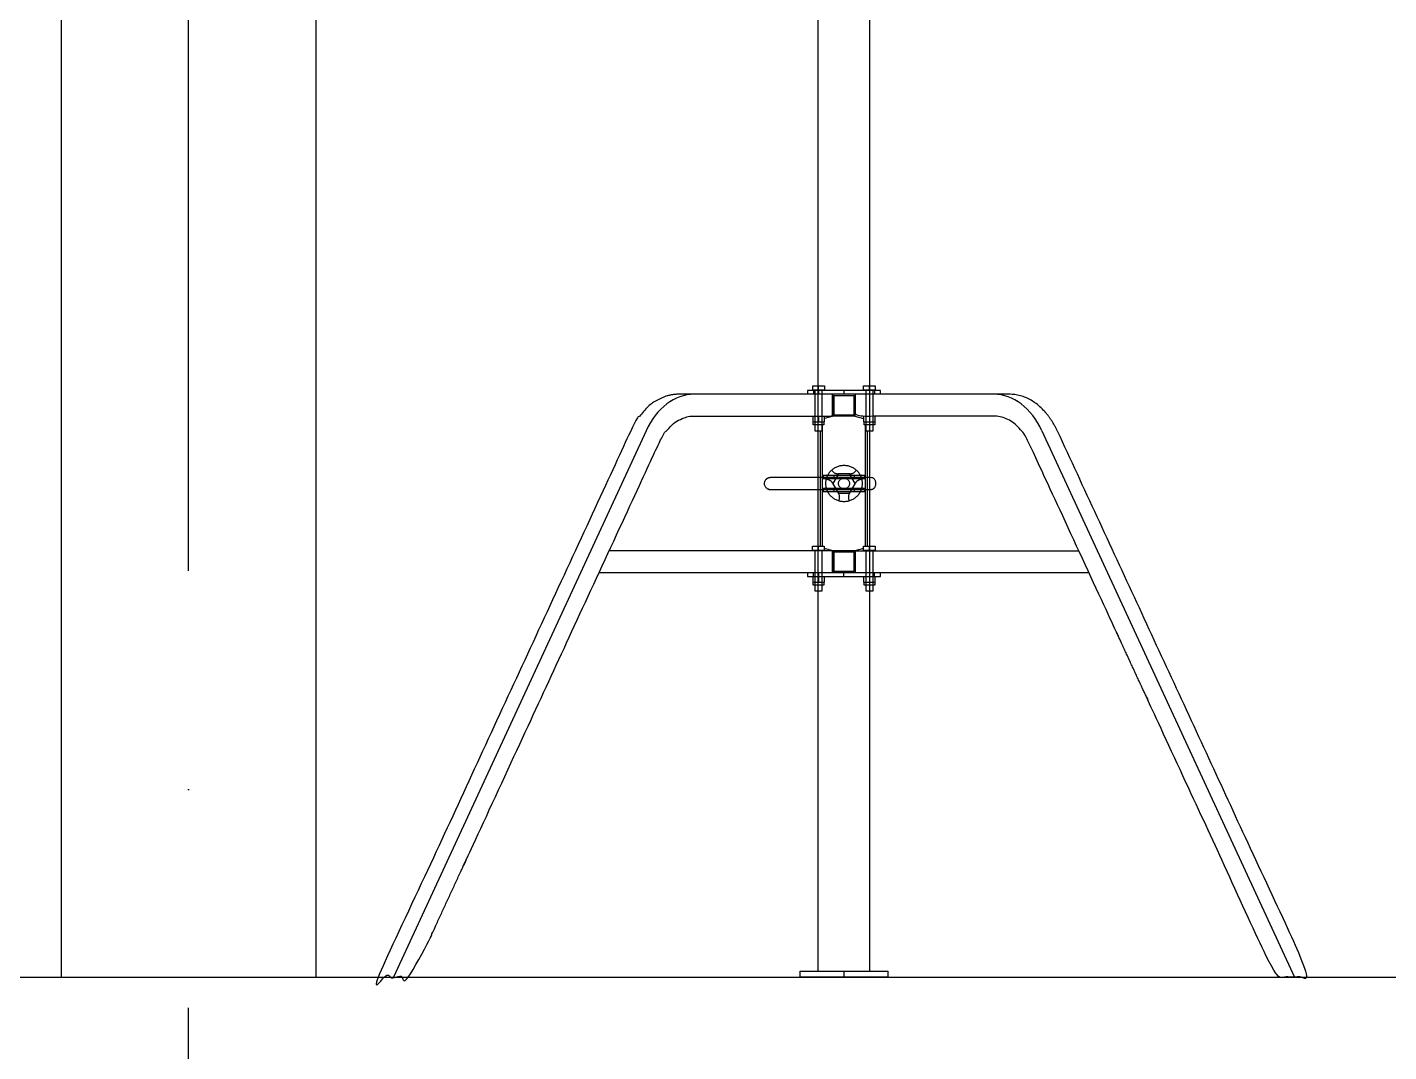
# Model space of a CAD drawing. Header units: millimetres. Extents: x 1924 to 471109, y -30014 to 109986.
# Drawn here: x 448524 to 450393, y 28531 to 29937 of the extents above; entities that cross this region are included whole.
import ezdxf

# ---------------------------------------------------------------- set-up
doc = ezdxf.new("R2010")
doc.units = ezdxf.units.MM
doc.header["$LTSCALE"] = 100
doc.linetypes.add('104', pattern=[4, 2, -2])
doc.linetypes.add('ACAD_ISO10W100', pattern=[18, 12, -3, 0, -3])
for name, color, linetype, plot in [('osy objektu', 130, 'ACAD_ISO10W100', False), ('PERI_HELPLINE', 140, 'Continuous', False), ('PERI_HIDDEN', 30, '104', False)]:
    doc.layers.add(name, color=color, linetype=linetype, plot=plot)
doc.layers.add('podlazi', color=40, linetype='Continuous', lineweight=30, plot=False)
doc.layers.add('rez sloupy', color=90, linetype='Continuous')

msp = doc.modelspace()

# ---------------------------------------------------------------- linework, layer by layer
at = {"color": 0, "linetype": 'ByBlock'}
for p, q in [((449609.915, 29438.712), (449609.915, 29444.512)), ((449679.915, 29438.712), (449679.915, 29444.512)), ((449602.6, 29438.712), (449602.6, 29438.112)), ((449602.915, 29438.112), (449602.915, 29433.112)), ((449609.915, 29438.112), (449609.915, 29433.112)), ((449617.23, 29438.712), (449617.23, 29438.112)), ((449644.915, 29438.112), (449644.915, 29433.112)), ((449672.6, 29438.712), (449672.6, 29438.112)), ((449679.915, 29438.112), (449679.915, 29433.112)), ((449686.915, 29438.112), (449686.915, 29433.112)), ((449687.23, 29438.712), (449687.23, 29438.112)), ((449609.915, 29403.112), (449609.915, 29395.072)), ((449629.915, 29403.112), (449617.915, 29399.896)), ((449659.915, 29403.112), (449671.915, 29399.896)), ((449679.915, 29403.112), (449679.915, 29395.072)), ((449373.239, 29383.022), (449026.305, 28633.112)), ((449916.59, 29383.022), (450263.524, 28633.112)), ((449602.463, 29218.712), (449602.463, 29218.112)), ((449609.778, 29218.712), (449609.778, 29224.512)), ((449617.093, 29218.712), (449617.093, 29218.112)), ((449672.463, 29218.712), (449672.463, 29218.112)), ((449679.778, 29218.712), (449679.778, 29224.512)), ((449687.093, 29218.712), (449687.093, 29218.112)), ((449629.915, 29218.112), (449629.915, 29188.112)), ((449659.915, 29218.112), (449659.915, 29188.112)), ((449981.28, 29188.112), (449308.55, 29188.112)), ((449602.915, 29183.112), (449602.915, 29188.112)), ((449609.915, 29188.112), (449609.915, 29175.072)), ((449644.915, 29183.112), (449644.915, 29188.112)), ((449679.915, 29188.112), (449679.915, 29175.072)), ((449686.915, 29183.112), (449686.915, 29188.112))]:
    msp.add_line(p, q, dxfattribs=at)
for points in [[(449609.415, 28641.112), (449609.415, 30335.362), (449609.37, 30350.362), (449609.37, 30459.112)], [(449680.415, 28641.112), (449680.415, 30335.362), (449680.46, 30350.362), (449680.46, 30459.112)], [(449694.915, 29433.112), (449694.915, 29438.112), (449594.915, 29438.112), (449594.915, 29433.112)], [(449604.915, 29438.112), (449604.915, 29391.212), (449604.915, 29383.112), (449614.915, 29383.112), (449614.915, 29391.212), (449614.915, 29438.112)], [(449659.915, 29433.112), (449659.915, 29403.112), (449629.915, 29403.112), (449629.915, 29433.112)], [(449674.915, 29438.112), (449674.915, 29391.212), (449674.915, 29383.112), (449684.915, 29383.112), (449684.915, 29391.212), (449684.915, 29438.112)], [(449601.915, 29403.112), (449601.915, 29395.072), (449617.915, 29395.072), (449617.915, 29403.112)], [(449617.23, 29395.072), (449617.23, 29391.212), (449602.6, 29391.212), (449602.6, 29395.072)], [(449671.915, 29403.112), (449671.915, 29395.072), (449687.915, 29395.072), (449687.915, 29403.112)], [(449687.23, 29395.072), (449687.23, 29391.212), (449672.6, 29391.212), (449672.6, 29395.072)], [(449671.778, 29221.29), (449659.915, 29218.112), (449629.915, 29218.112), (449617.778, 29221.364)], [(449629.127, 29188.112), (449629.127, 29218.112), (449322.429, 29218.112)], [(449604.778, 29218.112), (449604.778, 29171.212), (449604.778, 29163.112), (449614.778, 29163.112), (449614.778, 29171.212), (449614.778, 29218.112)], [(449660.702, 29188.112), (449660.702, 29218.112), (449967.401, 29218.112)], [(449674.778, 29218.112), (449674.778, 29171.212), (449674.778, 29163.112), (449684.778, 29163.112), (449684.778, 29171.212), (449684.778, 29218.112)], [(449594.915, 29188.112), (449594.915, 29183.112), (449694.915, 29183.112), (449694.915, 29188.112)], [(449601.915, 29183.112), (449601.915, 29175.072), (449617.915, 29175.072), (449617.915, 29183.112)], [(449671.915, 29183.112), (449671.915, 29175.072), (449687.915, 29175.072), (449687.915, 29183.112)], [(449617.23, 29175.072), (449617.23, 29171.212), (449602.6, 29171.212), (449602.6, 29175.072)], [(449687.23, 29175.072), (449687.23, 29171.212), (449672.6, 29171.212), (449672.6, 29175.072)]]:
    msp.add_lwpolyline(points, dxfattribs=at)
for points in [[(449601.915, 29444.512), (449617.915, 29444.512), (449617.915, 29438.712), (449601.915, 29438.712)], [(449671.915, 29444.512), (449687.915, 29444.512), (449687.915, 29438.712), (449671.915, 29438.712)], [(449658.415, 29431.612), (449658.415, 29404.612), (449631.415, 29404.612), (449631.415, 29431.612)], [(449616.415, 29303.612), (449616.415, 29302.112), (449616.415, 29299.612), (449673.415, 29299.612), (449673.415, 29302.112), (449673.415, 29303.612)], [(449601.778, 29224.512), (449617.778, 29224.512), (449617.778, 29218.712), (449601.778, 29218.712)], [(449671.778, 29224.512), (449687.778, 29224.512), (449687.778, 29218.712), (449671.778, 29218.712)], [(449658.415, 29189.612), (449631.415, 29189.612), (449631.415, 29216.612), (449658.415, 29216.612)], [(449704.915, 28641.112), (449704.915, 28633.112), (449584.915, 28633.112), (449584.915, 28641.112)]]:
    msp.add_lwpolyline(points, close=True, dxfattribs=at)
for centre, start_param, end_param in [((449438.96, 29323.112), 0, 0.99483767), ((449850.869, 29323.112), 5.28834763, 6.28318531)]:
    msp.add_ellipse(centre, major_axis=(0, 110), ratio=0.71239359, start_param=start_param, end_param=end_param, dxfattribs=at)
for points, weights, knots in [([(449937.644, 29383.022), (449914.471, 29433.112), (449871.923, 29433.112), (449644.915, 29433.112), (449417.907, 29433.112), (449375.359, 29433.112), (449352.186, 29383.022), (449178.719, 29008.067), (449005.252, 28633.112), (449028.52, 28633.112), (449051.788, 28633.112), (449221.476, 28999.897), (449391.163, 29366.683), (449408.016, 29403.112), (449438.96, 29403.112), (449533.975, 29403.112), (449628.99, 29403.112), (449628.99, 29418.112), (449628.99, 29433.112)], [1, 0.878817112662, 1, 1, 1, 0.878817112662, 1, 1, 1, 1, 1, 1, 1, 0.878817112662, 1, 1, 1, 1, 1], [0, 0, 0, 0.99483767, 0.99483767, 1.99483767, 1.99483767, 2.98967535, 2.98967535, 3.98967535, 3.98967535, 4.98967535, 4.98967535, 5.98967535, 5.98967535, 6.98451302, 6.98451302, 7.98451302, 7.98451302, 8.98451302, 8.98451302, 8.98451302]), ([(449937.644, 29383.022), (450111.111, 29008.067), (450284.578, 28633.112), (450261.31, 28633.112), (450238.041, 28633.112), (450068.354, 28999.897), (449898.667, 29366.683), (449881.813, 29403.112), (449850.869, 29403.112), (449755.854, 29403.112), (449660.839, 29403.112), (449660.839, 29418.112), (449660.839, 29433.112)], [1, 1, 1, 1, 1, 1, 1, 0.878817112662, 1, 1, 1, 1, 1], [0, 0, 0, 1, 1, 2, 2, 3, 3, 3.99483767, 3.99483767, 4.99483767, 4.99483767, 5.99483767, 5.99483767, 5.99483767]), ([(449682.27, 29302.112), (449688.28, 29302.112), (449688.28, 29310.612), (449688.28, 29319.112), (449682.27, 29319.112), (449613.261, 29319.112), (449544.253, 29319.112), (449535.753, 29319.112), (449535.753, 29310.612), (449535.753, 29302.112), (449544.253, 29302.112), (449613.261, 29302.112), (449682.27, 29302.112)], [1, 0.707106781187, 1, 0.707106781187, 1, 1, 1, 0.707106781187, 1, 0.707106781187, 1, 1, 1], [0, 0, 0, 1.57079633, 1.57079633, 3.14159265, 3.14159265, 4.14159265, 4.14159265, 5.71238898, 5.71238898, 7.28318531, 7.28318531, 8.28318531, 8.28318531, 8.28318531])]:
    msp.add_rational_spline(points, weights, degree=2, knots=knots, dxfattribs=at)
at = {"layer": 'osy objektu'}
msp.add_line((448744.915, 25590.705), (448744.915, 33927.617), dxfattribs=at)
at = {"layer": 'PERI_HELPLINE'}
msp.add_line((449644.915, 28641.112), (449644.915, 28633.112), dxfattribs=at)
msp.add_point((449644.915, 28633.112), dxfattribs=at)
msp.add_point((449644.915, 28633.112), dxfattribs=at)
at = {"layer": 'PERI_HIDDEN'}
for p, q in [((449637.207, 29323.962), (449629.499, 29310.612)), ((449630.849, 29321.612), (449630.849, 29317.612)), ((449660.33, 29310.612), (449652.622, 29323.962)), ((449658.981, 29321.612), (449658.981, 29317.612)), ((449629.194, 29311.141), (449637.513, 29296.733)), ((449630.849, 29303.612), (449630.849, 29299.612)), ((449637.207, 29297.262), (449652.622, 29297.262)), ((449652.317, 29296.733), (449660.635, 29311.141)), ((449658.981, 29303.612), (449658.981, 29299.612))]:
    msp.add_line(p, q, dxfattribs=at)
for points in [[(449615.415, 29224.512), (449615.415, 29302.112), (449615.415, 29319.112), (449615.415, 29391.212)], [(449674.415, 29224.512), (449674.415, 29302.112), (449674.415, 29319.112), (449674.415, 29391.212)], [(449612.817, 29224.512), (449612.817, 29302.112), (449612.817, 29319.112), (449612.817, 29383.112)], [(449677.013, 29224.512), (449677.013, 29302.112), (449677.013, 29319.112), (449677.013, 29383.112)]]:
    msp.add_lwpolyline(points, dxfattribs=at)
msp.add_lwpolyline([(449616.415, 29321.612), (449616.415, 29319.112), (449616.415, 29317.612), (449673.415, 29317.612), (449673.415, 29319.112), (449673.415, 29321.612)], close=True, dxfattribs=at)
msp.add_lwpolyline([(449661.893, 29328.962, -0.26794919), (449653.233, 29323.962), (449636.596, 29323.962, -0.26794919), (449627.936, 29328.962)], format="xyb", dxfattribs=at)
for radius in [25, 7.525]:
    msp.add_circle((449644.915, 29310.612), radius, dxfattribs=at)
for centre, start, end in [((449620.534, 29306.141), 30, 90), ((449669.296, 29306.141), 90, 150), ((449628.852, 29291.733), 330, 30), ((449660.977, 29291.733), 150, 210)]:
    msp.add_arc(centre, 10, start, end, dxfattribs=at)
at = {"layer": 'podlazi'}
msp.add_line((418944.915, 28633.112), (454544.915, 28633.112), dxfattribs=at)
at = {"layer": 'rez sloupy'}
for p, q in [((448569.915, 31343.112), (448569.915, 28633.112)), ((448919.915, 31343.112), (448919.915, 28633.112))]:
    msp.add_line(p, q, dxfattribs=at)

doc.saveas('drawing.dxf')
